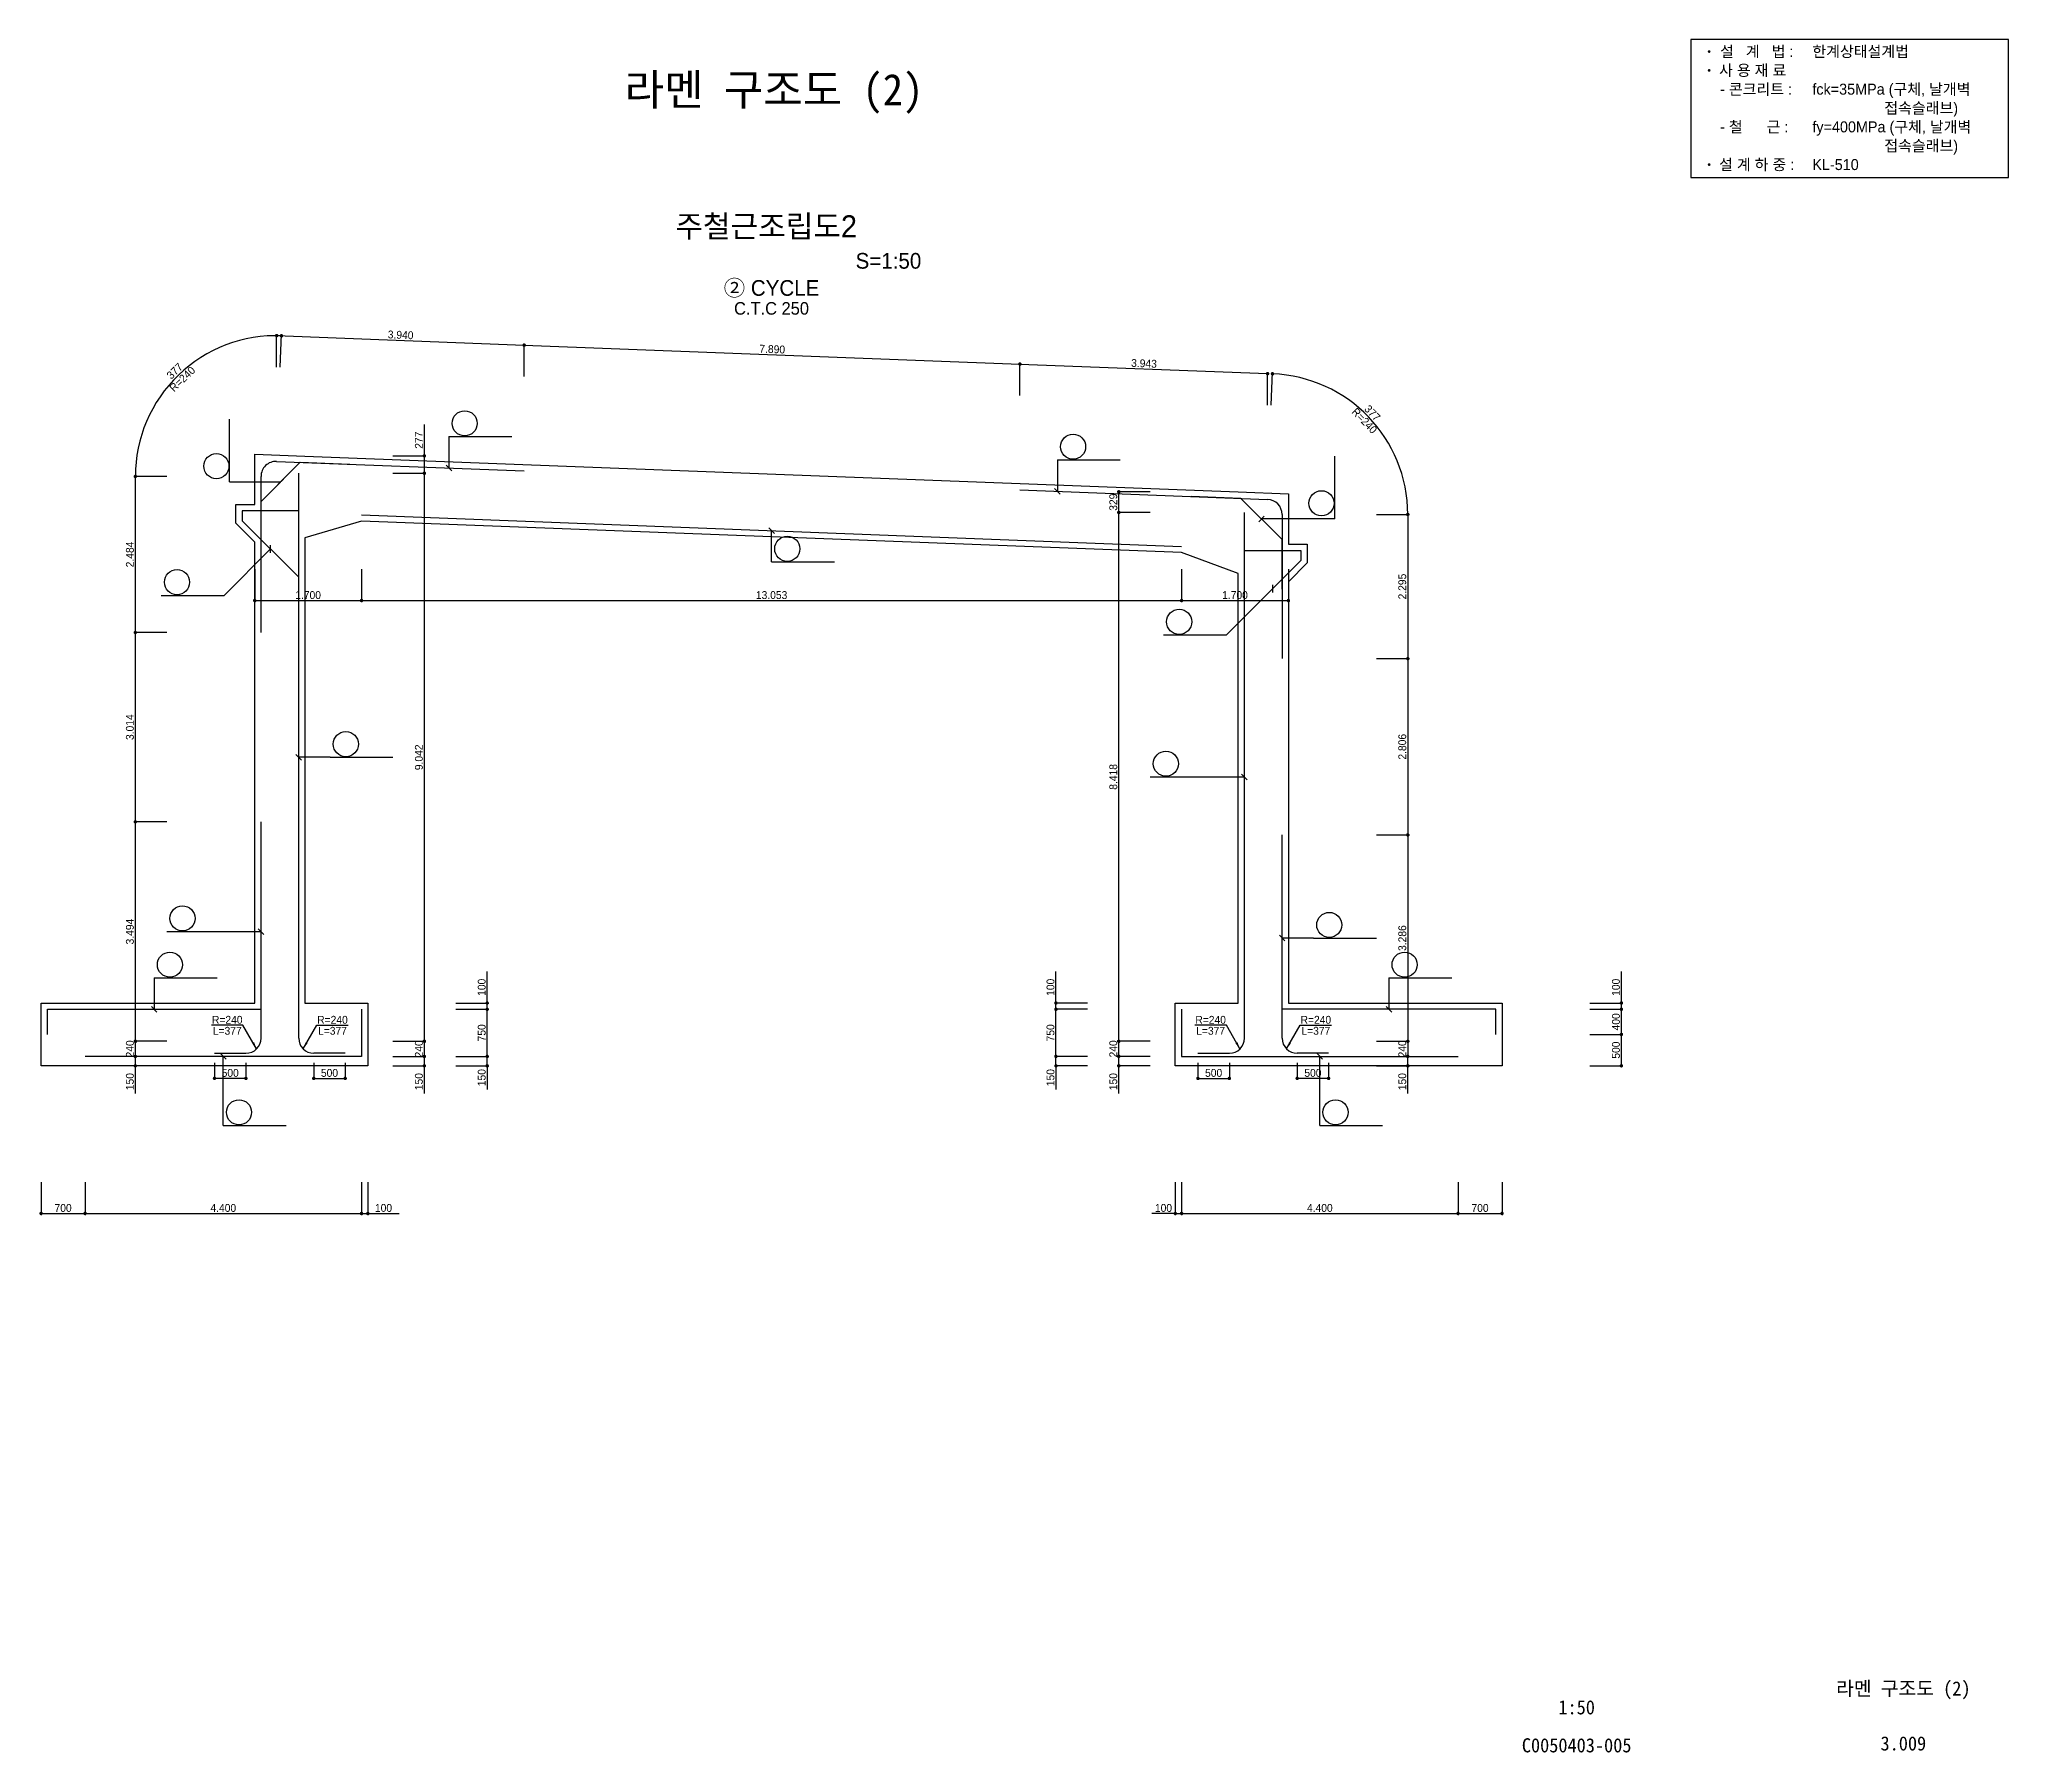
# Model space of a CAD drawing. Extents: x 2629709 to 3675628, y 1179 to 102095.
# Drawn here: x 3003682 to 3035025, y 1179 to 28450 of the extents above; entities that cross this region are included whole.
import ezdxf
from ezdxf.enums import TextEntityAlignment as Align

# ---------------------------------------------------------------- set-up
doc = ezdxf.new("R2010")
doc.units = 0
doc.header["$LTSCALE"] = 550
doc.header["$MEASUREMENT"] = 0
for name, color, linetype in [('CS-CONC-MAJR', 4, 'CONTINUOUS'), ('CS-DIML', 1, 'CONTINUOUS'), ('CS-DIMT', 3, 'CONTINUOUS'), ('CS-LEAT', 7, 'CONTINUOUS'), ('CS-MISC', 3, 'CONTINUOUS'), ('CS-NOTE', 3, 'CONTINUOUS'), ('CS-RBAR-MAJR', 6, 'CONTINUOUS'), ('CS-SYMB', 3, 'CONTINUOUS'), ('CS-SYMB-LIN3', 1, 'CONTINUOUS'), ('CS-TEXT', 3, 'CONTINUOUS'), ('CZ-TEX1', 6, 'CONTINUOUS'), ('CZ-TEX2', 3, 'CONTINUOUS'), ('CZ-TEXT', 3, 'CONTINUOUS'), ('TITLE-TEXT', 7, 'CONTINUOUS')]:
    doc.layers.add(name, color=color, linetype=linetype)
doc.styles.add('A_STANDARD', font='Dotum.ttf')
doc.styles.add('TB_TEXT', font='DotumChe.ttf')
doc.styles.add('돋움', font='Dotum.ttf')

# ---------------------------------------------------------------- blocks, each defined once
blk = doc.blocks.new('CXLEATK')
at = {"layer": 'CS-MISC'}
blk.add_line((-0.883885, 0.883882), (0.883882, -0.883882), dxfattribs=at)
blk = doc.blocks.new('CSBNUM1')
at = {"layer": 'CS-SYMB-LIN3'}
blk.add_line((0, 0), (20, 0), dxfattribs=at)
blk.add_circle((5, 4.2), 4, dxfattribs=at)
at = {"layer": 'CS-TEXT', "style": 'A_STANDARD', "flags": 1}
blk.add_attdef('RB_NO', text='', height=2.5, dxfattribs=at).set_placement((5, 4.2), align=Align.MIDDLE)
for tag, p in [('RB_DIA', (11.5, 1.5)), ('RB_LEN', (1.739, -3.958874))]:
    blk.add_attdef(tag, p, '', height=2.5, dxfattribs=at)
blk = doc.blocks.new('CSNUM1-KCFIT')
at = {"layer": 'CS-SYMB-LIN3'}
blk.add_line((0, 0), (20, 0), dxfattribs=at)
blk.add_circle((5, 4.2), 4, dxfattribs=at)
at = {"layer": 'CS-TEXT', "style": 'A_STANDARD', "width": 1.529584, "flags": 1}
blk.add_attdef('RB_NO', text='', height=2.5, dxfattribs=at).set_placement((1.604173, 2.917017), (8.341627, 2.917017), align=Align.FIT)
at = {"layer": 'CS-TEXT', "style": 'A_STANDARD', "flags": 1}
for tag, p in [('RB_DIA', (11.5, 1.5)), ('RB_LEN', (1.739, -3.958874))]:
    blk.add_attdef(tag, p, '', height=2.5, dxfattribs=at)
blk = doc.blocks.new('CXDIMDT2')
at = {"layer": 'CS-MISC', "const_width": 0.5}
blk.add_lwpolyline([(0.25, 0, 1), (-0.25, 0, 1)], format="xyb", close=True, dxfattribs=at)
blk = doc.blocks.new('A$Cc22b2ba3')
at = {"layer": 'CS-LEAT', "linetype": 'ByBlock'}
blk.add_lwpolyline([(-10615, -4900), (-500, -4900), (-500, -500), (-10615, -500)], close=True, dxfattribs=at)
at = {"layer": 'CS-NOTE', "linetype": 'ByBlock', "const_width": 43.7}
for points in [[(-10054, -887, 1), (-10011, -887, 1)], [(-10054, -1487, 1), (-10011, -1487, 1)], [(-10054, -4487, 1), (-10011, -4487, 1)]]:
    blk.add_lwpolyline(points, format="xyb", close=True, dxfattribs=at)
at = {"layer": 'CS-NOTE', "linetype": 'ByBlock', "style": '돋움'}
for s, p in [('설   계   법 : ', (-9684, -1060)), ('한계상태설계법', (-6747, -1060)), ('사 용 재 료', (-9716, -1660)), ('- 콘크리트 :', (-9684, -2260)), ('fck=35MPa (구체, 날개벽', (-6747, -2260)), ('                  접속슬래브)', (-6747, -2860)), ('- 철      근 :', (-9684, -3460)), ('fy=400MPa (구체, 날개벽', (-6747, -3460)), ('                  접속슬래브)', (-6747, -4060)), ('설 계 하 중 :', (-9716, -4660)), ('KL-510', (-6747, -4660))]:
    blk.add_text(s, height=350, dxfattribs=at).set_placement(p)

msp = doc.modelspace()

# ---------------------------------------------------------------- linework, layer by layer
at = {"layer": 'CS-CONC-MAJR'}
for p, q in [((3007109, 21047), (3007109, 21847)), ((3007109, 21847), (3007909, 21816)), ((3007909, 21816), (3022762, 21246)), ((3006809, 20747), (3006809, 21047)), ((3006809, 21047), (3007109, 21047)), ((3022762, 21246), (3023562, 21215)), ((3023562, 21215), (3023562, 20415)), ((3007109, 20447), (3006809, 20747)), ((3008808, 20781), (3007909, 20516)), ((3021862, 20280), (3008808, 20781)), ((3007109, 13111), (3007109, 20447)), ((3007909, 20516), (3007909, 13111)), ((3023562, 20415), (3023862, 20415)), ((3023862, 20415), (3023862, 20115)), ((3022762, 19946), (3021862, 20280)), ((3023862, 20115), (3023562, 19815)), ((3022762, 13111), (3022762, 19946)), ((3023562, 19815), (3023562, 13111)), ((3003709, 12111), (3003709, 13111)), ((3003709, 13111), (3007109, 13111)), ((3007909, 13111), (3008909, 13111)), ((3008909, 13111), (3008909, 12111)), ((3021762, 12111), (3021762, 13111)), ((3021762, 13111), (3022762, 13111)), ((3023562, 13111), (3026962, 13111)), ((3026962, 13111), (3026962, 12111)), ((3008909, 12111), (3003709, 12111)), ((3026962, 12111), (3021762, 12111))]:
    msp.add_line(p, q, dxfattribs=at)
at = {"layer": 'CS-DIML'}
for p, q in [((3007458, 23234), (3007458, 23760)), ((3007458, 23735), (3011398, 23583)), ((3007516, 23232), (3007536, 23757)), ((3011398, 23082), (3011398, 23608)), ((3011398, 23082), (3011398, 23608)), ((3011398, 23583), (3019288, 23281)), ((3019288, 22780), (3019288, 23306)), ((3019288, 22780), (3019288, 23306)), ((3019288, 23281), (3023231, 23129)), ((3023231, 22628), (3023231, 23154)), ((3023288, 22627), (3023308, 23151)), ((3009809, 21820), (3009809, 22320)), ((3010201, 22128), (3010201, 21628)), ((3009309, 21820), (3009834, 21820)), ((3009809, 21543), (3009809, 21820)), ((3019885, 21756), (3019885, 21256)), ((3005709, 21493), (3005184, 21493)), ((3005709, 21493), (3005184, 21493)), ((3005209, 19009), (3005209, 21493)), ((3006709, 21407), (3007521, 21407)), ((3009309, 21543), (3009834, 21543)), ((3009309, 21543), (3009834, 21543)), ((3009809, 12501), (3009809, 21543)), ((3021362, 21248), (3020837, 21248)), ((3020862, 20919), (3020862, 21248)), ((3021362, 20919), (3020837, 20919)), ((3021362, 20919), (3020837, 20919)), ((3020862, 12501), (3020862, 20919)), ((3024299, 20816), (3023133, 20816)), ((3024962, 20888), (3025487, 20888)), ((3024962, 20888), (3025487, 20888)), ((3025462, 20888), (3025462, 18593)), ((3015336, 20131), (3015336, 20631)), ((3006622, 19600), (3007359, 20338)), ((3007109, 20017), (3007109, 19492)), ((3008809, 20017), (3008809, 19492)), ((3008809, 20017), (3008809, 19492)), ((3021862, 20017), (3021862, 19492)), ((3021862, 20017), (3021862, 19492)), ((3023562, 20017), (3023562, 19492)), ((3007109, 19517), (3008809, 19517)), ((3008809, 19517), (3021862, 19517)), ((3021862, 19517), (3023562, 19517)), ((3022574, 18969), (3023312, 19707)), ((3005709, 19009), (3005184, 19009)), ((3005709, 19009), (3005184, 19009)), ((3005209, 15995), (3005209, 19009)), ((3024962, 18593), (3025487, 18593)), ((3024962, 18593), (3025487, 18593)), ((3025462, 18593), (3025462, 15787)), ((3008309, 17022), (3007809, 17022)), ((3022362, 16710), (3022862, 16710)), ((3005709, 15995), (3005184, 15995)), ((3005709, 15995), (3005184, 15995)), ((3005209, 12501), (3005209, 15995)), ((3024962, 15787), (3025487, 15787)), ((3024962, 15787), (3025487, 15787)), ((3025462, 15787), (3025462, 12501)), ((3006709, 14248), (3007209, 14248)), ((3023962, 14144), (3023462, 14144)), ((3005509, 13511), (3005509, 13011)), ((3010809, 13111), (3010809, 13611)), ((3019862, 13111), (3019862, 13611)), ((3025162, 13511), (3025162, 13011)), ((3028862, 13111), (3028862, 13611)), ((3010309, 13111), (3010834, 13111)), ((3010309, 13011), (3010834, 13011)), ((3010809, 13011), (3010809, 13111)), ((3010809, 12261), (3010809, 13011)), ((3020362, 13111), (3019837, 13111)), ((3020362, 13011), (3019837, 13011)), ((3019862, 13011), (3019862, 13111)), ((3019862, 12261), (3019862, 13011)), ((3028362, 13111), (3028887, 13111)), ((3028362, 13011), (3028887, 13011)), ((3028862, 13011), (3028862, 13111)), ((3028862, 12611), (3028862, 13011)), ((3006922, 12756), (3006421, 12756)), ((3007139, 12381), (3006922, 12756)), ((3007879, 12381), (3008096, 12756)), ((3008096, 12756), (3008597, 12756)), ((3022575, 12756), (3022074, 12756)), ((3022791, 12381), (3022575, 12756)), ((3023532, 12381), (3023748, 12756)), ((3023748, 12756), (3024250, 12756)), ((3028362, 12611), (3028887, 12611)), ((3028862, 12111), (3028862, 12611)), ((3005709, 12501), (3005184, 12501)), ((3005709, 12501), (3005184, 12501)), ((3005709, 12261), (3005184, 12261)), ((3005709, 12261), (3005184, 12261)), ((3005209, 12261), (3005209, 12501)), ((3005209, 12111), (3005209, 12261)), ((3006609, 11161), (3006609, 12261)), ((3009309, 12501), (3009834, 12501)), ((3009309, 12501), (3009834, 12501)), ((3009309, 12261), (3009834, 12261)), ((3009309, 12261), (3009834, 12261)), ((3009809, 12261), (3009809, 12501)), ((3009809, 12111), (3009809, 12261)), ((3010309, 12261), (3010834, 12261)), ((3010809, 12111), (3010809, 12261)), ((3020362, 12261), (3019837, 12261)), ((3019862, 12111), (3019862, 12261)), ((3021362, 12501), (3020837, 12501)), ((3021362, 12501), (3020837, 12501)), ((3021362, 12261), (3020837, 12261)), ((3021362, 12261), (3020837, 12261)), ((3020862, 12261), (3020862, 12501)), ((3020862, 12111), (3020862, 12261)), ((3024062, 11161), (3024062, 12261)), ((3024962, 12501), (3025487, 12501)), ((3024962, 12501), (3025487, 12501)), ((3024962, 12261), (3025487, 12261)), ((3024962, 12261), (3025487, 12261)), ((3025462, 12501), (3025462, 12261)), ((3025462, 12111), (3025462, 12261)), ((3005709, 12111), (3005184, 12111)), ((3005209, 11673), (3005209, 12111)), ((3006469, 12161), (3006469, 11886)), ((3006969, 11911), (3006469, 11911)), ((3006969, 12161), (3006969, 11886)), ((3008049, 12161), (3008049, 11886)), ((3008049, 11911), (3008549, 11911)), ((3008549, 12161), (3008549, 11886)), ((3009309, 12111), (3009834, 12111)), ((3009809, 11673), (3009809, 12111)), ((3010309, 12111), (3010834, 12111)), ((3010809, 12111), (3010809, 11736)), ((3020362, 12111), (3019837, 12111)), ((3019862, 12111), (3019862, 11736)), ((3021362, 12111), (3020837, 12111)), ((3020862, 11673), (3020862, 12111)), ((3022122, 12161), (3022122, 11886)), ((3022122, 11911), (3022622, 11911)), ((3022622, 12161), (3022622, 11886)), ((3023702, 12161), (3023702, 11886)), ((3024202, 11911), (3023702, 11911)), ((3024202, 12161), (3024202, 11886)), ((3024962, 12111), (3025487, 12111)), ((3025462, 11673), (3025462, 12111)), ((3028362, 12111), (3028887, 12111)), ((3003709, 10261), (3003709, 9736)), ((3004409, 10261), (3004409, 9736)), ((3008809, 10261), (3008809, 9736)), ((3008909, 10261), (3008909, 9736)), ((3021762, 10261), (3021762, 9736)), ((3021862, 10261), (3021862, 9736)), ((3026262, 10261), (3026262, 9736)), ((3026962, 10261), (3026962, 9736)), ((3003709, 9761), (3004409, 9761)), ((3004409, 9761), (3008809, 9761)), ((3008809, 9761), (3008909, 9761)), ((3008909, 9761), (3009409, 9761)), ((3021762, 9761), (3021387, 9761)), ((3021762, 9761), (3021862, 9761)), ((3021862, 9761), (3026262, 9761)), ((3026262, 9761), (3026962, 9761))]:
    msp.add_line(p, q, dxfattribs=at)
for centre, start, end in [((3007449, 21493), 87.8022, 180), ((3023222, 20888), 0, 87.8022)]:
    msp.add_arc(centre, 2240, start, end, dxfattribs=at)
for points in [[(3007139, 12381), (3007100, 12486), (3007139, 12381), (3007068, 12467)], [(3007879, 12381), (3007950, 12467), (3007879, 12381), (3007919, 12486)], [(3022791, 12381), (3022752, 12486), (3022791, 12381), (3022720, 12467)], [(3023532, 12381), (3023603, 12467), (3023532, 12381), (3023571, 12486)]]:
    msp.add_solid(points, dxfattribs=at)
at = {"layer": 'CS-RBAR-MAJR'}
for p, q in [((3007209, 21094), (3007834, 21719)), ((3007458, 21733), (3011398, 21582)), ((3007834, 21719), (3008624, 21688)), ((3007209, 19009), (3007209, 21493)), ((3007809, 12551), (3007809, 21543)), ((3007209, 20304), (3007209, 21094)), ((3019288, 21279), (3023231, 21128)), ((3022805, 21144), (3022015, 21175)), ((3023462, 20487), (3022805, 21144)), ((3007809, 20947), (3006909, 20947)), ((3006909, 20947), (3006909, 20788)), ((3006909, 20788), (3007809, 19888)), ((3008809, 20881), (3021862, 20380)), ((3022862, 12551), (3022862, 20919)), ((3023462, 20888), (3023462, 18593)), ((3023462, 19697), (3023462, 20487)), ((3022862, 20315), (3023762, 20315)), ((3023762, 20157), (3022862, 19257)), ((3023762, 20315), (3023762, 20157)), ((3007209, 12551), (3007209, 15995)), ((3023462, 12551), (3023462, 15787)), ((3003809, 12611), (3003809, 13011)), ((3003809, 13011), (3007209, 13011)), ((3008809, 13011), (3008809, 12261)), ((3021862, 13011), (3021862, 12261)), ((3026862, 13011), (3023462, 13011)), ((3026862, 12611), (3026862, 13011)), ((3008809, 12261), (3004409, 12261)), ((3006469, 12311), (3006969, 12311)), ((3008549, 12311), (3008049, 12311)), ((3021862, 12261), (3026262, 12261)), ((3022122, 12311), (3022622, 12311)), ((3024202, 12311), (3023702, 12311))]:
    msp.add_line(p, q, dxfattribs=at)
for centre, start, end in [((3007449, 21493), 87.8022, 180), ((3023222, 20888), 0, 87.8022), ((3006969, 12551), 270, 360), ((3008049, 12551), 180, 270), ((3022622, 12551), 270, 360), ((3023702, 12551), 180, 270)]:
    msp.add_arc(centre, 240, start, end, dxfattribs=at)

# ---------------------------------------------------------------- block references
at = {"layer": 'CS-DIMT', "linetype": 'ByBlock', "xscale": 0.5, "yscale": 0.5, "zscale": 0.5}
msp.add_blockref('A$Cc22b2ba3', (3035275, 28700), dxfattribs=at)
at = {"layer": 'CS-RBAR-MAJR', "xscale": 50, "yscale": 50, "zscale": 50, "rotation": 90}
for p in [(3006709, 21407), (3024299, 20816)]:
    msp.add_blockref('CSBNUM1', p, dxfattribs=at)
at = {"layer": 'CS-RBAR-MAJR', "xscale": 50, "yscale": 50, "zscale": 50}
for p in [(3010201, 22128), (3019885, 21756), (3015336, 20131), (3005622, 19600), (3021574, 18969), (3005509, 13511), (3025162, 13511), (3006609, 11161), (3024062, 11161)]:
    msp.add_blockref('CSBNUM1', p, dxfattribs=at)
at = {"layer": 'CS-SYMB'}
for name, p, xscale, yscale, zscale, rotation in [('CXDIMDT2', (3007458, 23735), 55, 55, 55, 87.802224), ('CXDIMDT2', (3007535, 23732), 55, 55, 55, 177.802224), ('CXDIMDT2', (3011398, 23583), 55, 55, 55, 87.802224), ('CXDIMDT2', (3011398, 23583), 55, 55, 55, 87.802224), ('CXDIMDT2', (3019288, 23281), 55, 55, 55, 87.802224), ('CXDIMDT2', (3019288, 23281), 55, 55, 55, 87.802224), ('CXDIMDT2', (3023231, 23129), 55, 55, 55, 87.802224), ('CXDIMDT2', (3023308, 23126), 55, 55, 55, 177.802224), ('CXDIMDT2', (3009809, 21820), 55, 55, 55, 90), ('CXDIMDT2', (3009809, 21820), 55, 55, 55, 90), ('CXDIMDT2', (3005209, 21493), 55, 55, 55, 90), ('CXDIMDT2', (3005209, 21493), 55, 55, 55, 270), ('CXLEATK', (3007521, 21407), 50, 50, 50, 90), ('CXDIMDT2', (3009809, 21543), 55, 55, 55, 90), ('CXDIMDT2', (3009809, 21543), 55, 55, 55, 90), ('CXDIMDT2', (3020862, 21248), 55, 55, 55, 90), ('CXDIMDT2', (3020862, 20919), 55, 55, 55, 90), ('CXDIMDT2', (3020862, 20919), 55, 55, 55, 90), ('CXLEATK', (3023133, 20816), 50, 50, 50, 90), ('CXDIMDT2', (3025462, 20888), 55, 55, 55, 90), ('CXDIMDT2', (3025462, 20888), 55, 55, 55, 90), ('CXLEATK', (3007359, 20338), 50, 50, 50, 135), ('CXLEATK', (3023312, 19707), 50, 50, 50, 135), ('CXDIMDT2', (3007109, 19517), 55, 55, 55, 90), ('CXDIMDT2', (3008809, 19517), 55, 55, 55, 90), ('CXDIMDT2', (3008809, 19517), 55, 55, 55, 90), ('CXDIMDT2', (3021862, 19517), 55, 55, 55, 90), ('CXDIMDT2', (3021862, 19517), 55, 55, 55, 90), ('CXDIMDT2', (3023562, 19517), 55, 55, 55, 90), ('CXDIMDT2', (3005209, 19009), 55, 55, 55, 90), ('CXDIMDT2', (3005209, 19009), 55, 55, 55, 90), ('CXDIMDT2', (3025462, 18593), 55, 55, 55, 90), ('CXDIMDT2', (3025462, 18593), 55, 55, 55, 90), ('CXDIMDT2', (3005209, 15995), 55, 55, 55, 90), ('CXDIMDT2', (3005209, 15995), 55, 55, 55, 90), ('CXDIMDT2', (3025462, 15787), 55, 55, 55, 90), ('CXDIMDT2', (3025462, 15787), 55, 55, 55, 90), ('CXDIMDT2', (3010809, 13111), 55, 55, 55, 90), ('CXDIMDT2', (3010809, 13111), 55, 55, 55, 90), ('CXDIMDT2', (3010809, 13011), 55, 55, 55, 90), ('CXDIMDT2', (3010809, 13011), 55, 55, 55, 90), ('CXDIMDT2', (3019862, 13111), 55, 55, 55, 90), ('CXDIMDT2', (3019862, 13111), 55, 55, 55, 90), ('CXDIMDT2', (3019862, 13011), 55, 55, 55, 90), ('CXDIMDT2', (3019862, 13011), 55, 55, 55, 90), ('CXDIMDT2', (3028862, 13111), 55, 55, 55, 90), ('CXDIMDT2', (3028862, 13111), 55, 55, 55, 90), ('CXDIMDT2', (3028862, 13011), 55, 55, 55, 90), ('CXDIMDT2', (3028862, 13011), 55, 55, 55, 90), ('CXDIMDT2', (3028862, 12611), 55, 55, 55, 90), ('CXDIMDT2', (3028862, 12611), 55, 55, 55, 90), ('CXDIMDT2', (3005209, 12501), 55, 55, 55, 90), ('CXDIMDT2', (3005209, 12501), 55, 55, 55, 90), ('CXDIMDT2', (3005209, 12261), 55, 55, 55, 90), ('CXDIMDT2', (3005209, 12261), 55, 55, 55, 90), ('CXDIMDT2', (3009809, 12501), 55, 55, 55, 90), ('CXDIMDT2', (3009809, 12501), 55, 55, 55, 90), ('CXDIMDT2', (3009809, 12261), 55, 55, 55, 90), ('CXDIMDT2', (3009809, 12261), 55, 55, 55, 90), ('CXDIMDT2', (3010809, 12261), 55, 55, 55, 90), ('CXDIMDT2', (3010809, 12261), 55, 55, 55, 90), ('CXDIMDT2', (3019862, 12261), 55, 55, 55, 90), ('CXDIMDT2', (3019862, 12261), 55, 55, 55, 90), ('CXDIMDT2', (3020862, 12501), 55, 55, 55, 90), ('CXDIMDT2', (3020862, 12501), 55, 55, 55, 90), ('CXDIMDT2', (3020862, 12261), 55, 55, 55, 90), ('CXDIMDT2', (3020862, 12261), 55, 55, 55, 90), ('CXDIMDT2', (3025462, 12501), 55, 55, 55, 90), ('CXDIMDT2', (3025462, 12501), 55, 55, 55, 90), ('CXDIMDT2', (3025462, 12261), 55, 55, 55, 90), ('CXDIMDT2', (3025462, 12261), 55, 55, 55, 90), ('CXDIMDT2', (3005209, 12111), 55, 55, 55, 90), ('CXDIMDT2', (3006469, 11911), 55, 55, 55, 90), ('CXDIMDT2', (3006969, 11911), 55, 55, 55, 90), ('CXDIMDT2', (3008049, 11911), 55, 55, 55, 90), ('CXDIMDT2', (3008549, 11911), 55, 55, 55, 90), ('CXDIMDT2', (3009809, 12111), 55, 55, 55, 90), ('CXDIMDT2', (3010809, 12111), 55, 55, 55, 90), ('CXDIMDT2', (3019862, 12111), 55, 55, 55, 90), ('CXDIMDT2', (3020862, 12111), 55, 55, 55, 90), ('CXDIMDT2', (3022122, 11911), 55, 55, 55, 90), ('CXDIMDT2', (3022622, 11911), 55, 55, 55, 90), ('CXDIMDT2', (3023702, 11911), 55, 55, 55, 90), ('CXDIMDT2', (3024202, 11911), 55, 55, 55, 90), ('CXDIMDT2', (3025462, 12111), 55, 55, 55, 90), ('CXDIMDT2', (3028862, 12111), 55, 55, 55, 90), ('CXDIMDT2', (3003709, 9761), 55, 55, 55, 90), ('CXDIMDT2', (3004409, 9761), 55, 55, 55, 90), ('CXDIMDT2', (3004409, 9761), 55, 55, 55, 90), ('CXDIMDT2', (3008809, 9761), 55, 55, 55, 90), ('CXDIMDT2', (3008809, 9761), 55, 55, 55, 90), ('CXDIMDT2', (3008909, 9761), 55, 55, 55, 90), ('CXDIMDT2', (3008909, 9761), 55, 55, 55, 90), ('CXDIMDT2', (3021762, 9761), 55, 55, 55, 90), ('CXDIMDT2', (3021862, 9761), 55, 55, 55, 90), ('CXDIMDT2', (3021862, 9761), 55, 55, 55, 90), ('CXDIMDT2', (3026262, 9761), 55, 55, 55, 90), ('CXDIMDT2', (3026262, 9761), 55, 55, 55, 90), ('CXDIMDT2', (3026962, 9761), 55, 55, 55, 90)]:
    msp.add_blockref(name, p, dxfattribs=dict(at, xscale=xscale, yscale=yscale, zscale=zscale, rotation=rotation))
at = {"layer": 'CS-SYMB', "xscale": 50, "yscale": 50, "zscale": 50}
for name, p in [('CXLEATK', (3010201, 21628)), ('CXLEATK', (3019885, 21256)), ('CXLEATK', (3015336, 20631)), ('CSNUM1-KCFIT', (3008309, 17022)), ('CXLEATK', (3007809, 17022)), ('CSNUM1-KCFIT', (3021362, 16710)), ('CXLEATK', (3022862, 16710)), ('CSNUM1-KCFIT', (3005709, 14248)), ('CSNUM1-KCFIT', (3023962, 14144)), ('CXLEATK', (3007209, 14248)), ('CXLEATK', (3023462, 14144)), ('CXLEATK', (3005509, 13011)), ('CXLEATK', (3025162, 13011)), ('CXLEATK', (3006609, 12261)), ('CXLEATK', (3024062, 12261))]:
    msp.add_blockref(name, p, dxfattribs=at)

# ---------------------------------------------------------------- texts
at = {"layer": 'CS-DIMT', "style": 'A_STANDARD'}
for s, rotation, p in [('3.940', 357.8022, (3009429, 23684)), ('7.890', 357.8022, (3015344, 23457)), ('377', 43.9011, (3005879, 23125)), ('R=240', 43.9011, (3006000, 22999)), ('3.943', 357.8022, (3021261, 23230)), ('R=240', -46.0989, (3024728, 22337)), ('377', -46.0989, (3024854, 22459)), ('277', 90, (3009784, 22070)), ('329', 90, (3020837, 21083)), ('2.484', 90, (3005184, 20251)), ('2.295', 90, (3025437, 19740)), ('3.014', 90, (3005184, 17502)), ('2.806', 90, (3025437, 17190)), ('9.042', 90, (3009784, 17022)), ('8.418', 90, (3020837, 16710)), ('3.494', 90, (3005184, 14248)), ('3.286', 90, (3025437, 14144)), ('100', 90, (3010784, 13361)), ('100', 90, (3019837, 13361)), ('100', 90, (3028837, 13361)), ('400', 90, (3028837, 12811)), ('750', 90, (3010784, 12636)), ('750', 90, (3019837, 12636)), ('240', 90, (3005184, 12381)), ('240', 90, (3009784, 12381)), ('240', 90, (3020837, 12381)), ('240', 90, (3025437, 12381)), ('500', 90, (3028837, 12361)), ('150', 90, (3010784, 11923)), ('150', 90, (3019837, 11923))]:
    msp.add_text(s, height=125, rotation=rotation, dxfattribs=at).set_placement(p, align=Align.CENTER)
for s, p in [('1.700', (3007959, 19542)), ('13.053', (3015336, 19542)), ('1.700', (3022712, 19542)), ('R=240', (3006672, 12781)), ('R=240', (3008347, 12781)), ('R=240', (3022324, 12781)), ('R=240', (3023999, 12781)), ('500', (3006719, 11936)), ('500', (3008299, 11936)), ('500', (3022372, 11936)), ('500', (3023952, 11936)), ('700', (3004059, 9786)), ('4.400', (3006609, 9786)), ('100', (3009159, 9786)), ('100', (3021574, 9786)), ('4.400', (3024062, 9786)), ('700', (3026612, 9786))]:
    msp.add_text(s, height=125, dxfattribs=at).set_placement(p, align=Align.CENTER)
for p in [(3006672, 12731), (3008347, 12731), (3022324, 12731), (3023999, 12731)]:
    msp.add_text('L=377', height=125, dxfattribs=at).set_placement(p, align=Align.TOP_CENTER)
for p in [(3005184, 11723), (3009784, 11723), (3020837, 11723), (3025437, 11723)]:
    msp.add_text('150', height=125, rotation=90, dxfattribs=at).set_placement(p)
at = {"layer": 'CZ-TEX1', "style": 'A_STANDARD'}
msp.add_text('주철근조립도2', height=350, dxfattribs=at).set_placement((3015250, 25300), align=Align.CENTER)
at = {"layer": 'CZ-TEX2', "style": 'A_STANDARD'}
msp.add_text('S=1:50', height=250, dxfattribs=at).set_placement((3016673, 24800))
msp.add_text('② CYCLE', height=250, dxfattribs=at).set_placement((3015335, 24368), align=Align.CENTER)
at = {"layer": 'CZ-TEXT', "style": 'A_STANDARD'}
msp.add_text('C.T.C 250', height=200, dxfattribs=at).set_placement((3015335, 24068), align=Align.CENTER)
at = {"layer": 'TITLE-TEXT', "style": 'TB_TEXT'}
for s, height, p in [('라멘 구조도 (2)', 500, (3015375, 27650)), ('라멘 구조도 (2)', 225, (3033350, 2200)), ('1:50', 225, (3028150, 1900)), ('C0050403-005', 225, (3028150, 1295)), ('3.009', 225, (3033350, 1325))]:
    msp.add_text(s, height=height, dxfattribs=at).set_placement(p, align=Align.MIDDLE_CENTER)

doc.saveas('drawing.dxf')
